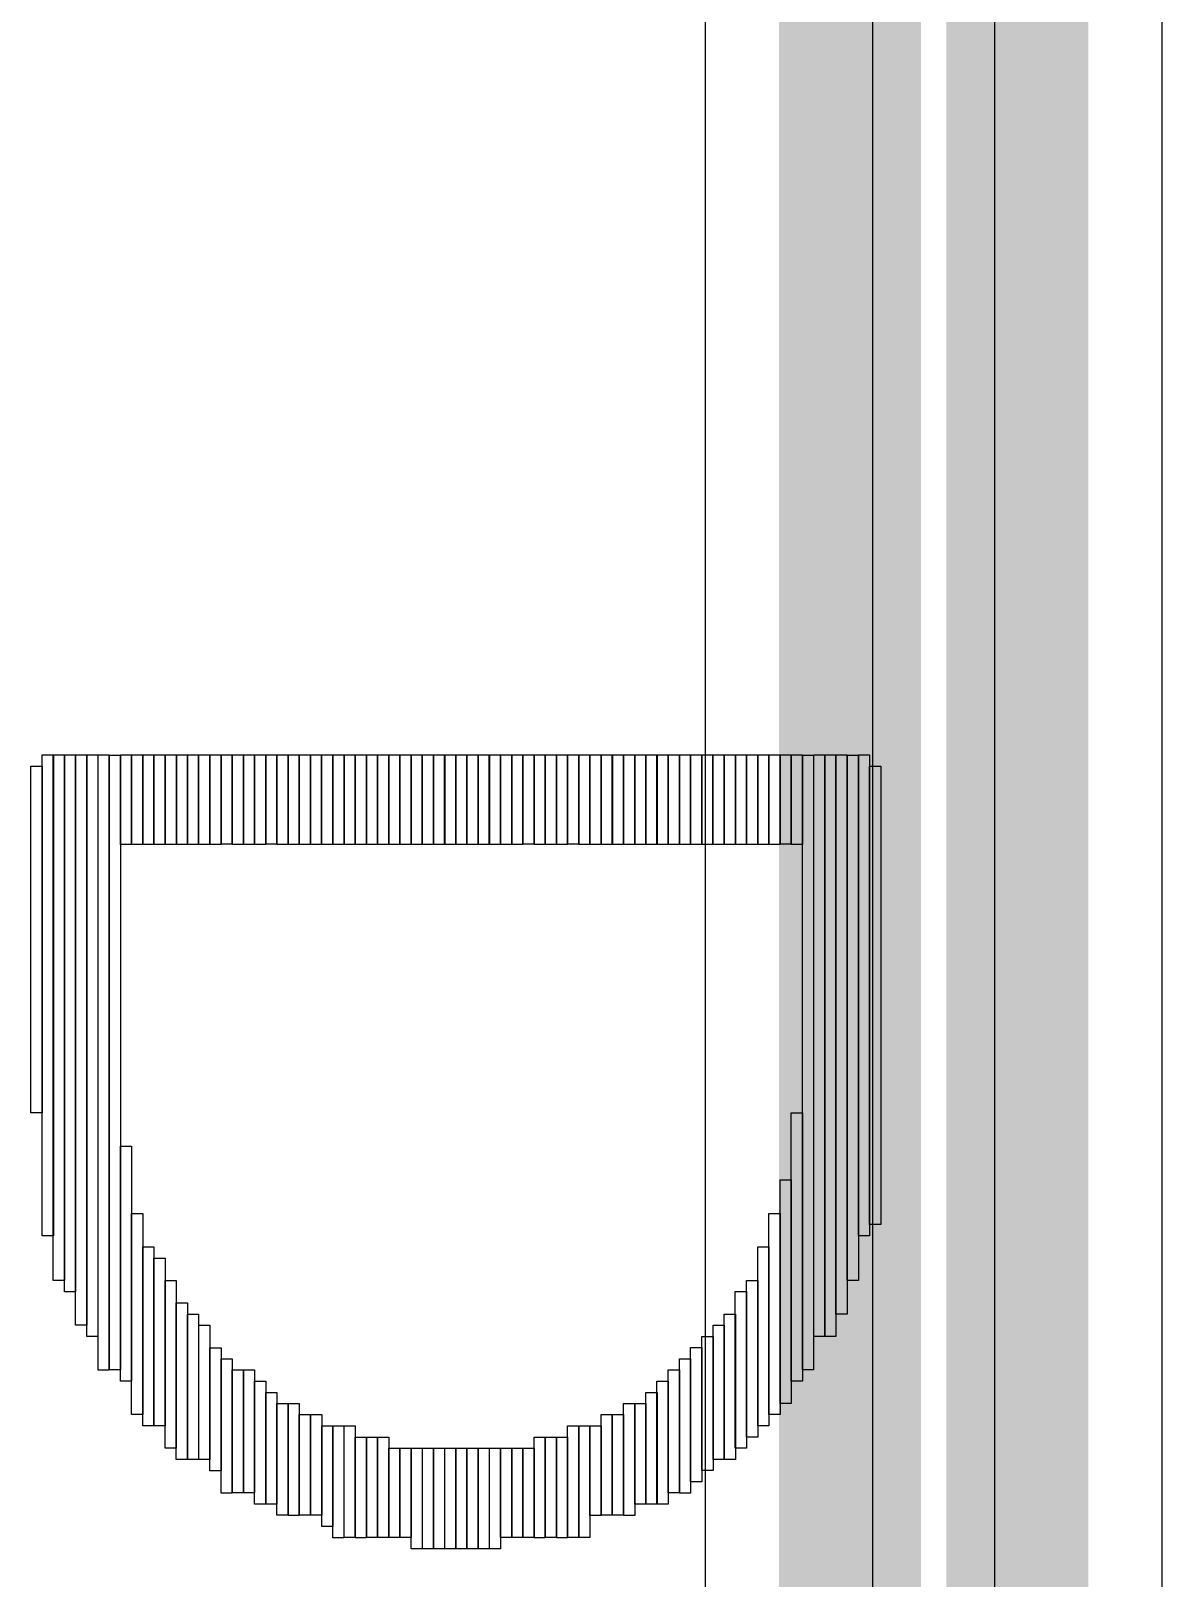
# Model space of a CAD drawing. Header units: millimetres. Extents: x -23 to 83, y -38 to 11.
# Drawn here: x -12.765 to -10.742, y 1.415 to 4.182 of the extents above; entities that cross this region are included whole.
import ezdxf

# ---------------------------------------------------------------- set-up
doc = ezdxf.new("R2010")
doc.units = ezdxf.units.MM
for name, color, linetype in [('BottomLayer', 5, 'Continuous'), ('TopLayer', 1, 'Continuous'), ('TopOverlay', 2, 'Continuous')]:
    doc.layers.add(name, color=color, linetype=linetype)

msp = doc.modelspace()

# ---------------------------------------------------------------- linework, layer by layer
at = {"layer": 'BottomLayer'}
for p, q in [((-11.2595, 5.4577), (-11.2595, 0.2112)), ((-10.7415, 0.1039), (-10.7415, 5.3504))]:
    msp.add_line(p, q, dxfattribs=at)
at = {"layer": 'BottomLayer', "const_width": 0.254}
msp.add_lwpolyline([(-11.0005, 0.1039), (-11.0005, 5.4577)], dxfattribs=at)
at = {"layer": 'TopLayer'}
for p, q in [((-11.5587, 5.3816), (-11.5587, -0.6072)), ((-11.0408, -0.7144), (-11.0408, 5.2743))]:
    msp.add_line(p, q, dxfattribs=at)
at = {"layer": 'TopLayer', "const_width": 0.254}
msp.add_lwpolyline([(-11.2998, -0.7144), (-11.2998, 5.3816)], dxfattribs=at)
at = {"layer": 'TopOverlay'}
for p, q in [((-12.7448, 2.0276), (-12.7448, 2.8876)), ((-12.7448, 2.8876), (-12.7248, 2.8876)), ((-12.7249, 1.9474), (-12.7249, 2.8875)), ((-12.7249, 2.8875), (-12.7048, 2.8875)), ((-12.7248, 2.8876), (-12.7248, 2.0276)), ((-12.705, 1.9275), (-12.705, 2.8876)), ((-12.705, 2.8876), (-12.6849, 2.8876)), ((-12.7048, 2.8875), (-12.7048, 1.9474)), ((-12.6849, 1.8675), (-12.6849, 2.8876)), ((-12.6849, 2.8876), (-12.6648, 2.8876)), ((-12.6849, 2.8876), (-12.6849, 1.9275)), ((-12.6648, 1.8475), (-12.6648, 2.8876)), ((-12.6648, 2.8876), (-12.645, 2.8876)), ((-12.6648, 2.8876), (-12.6648, 1.8675)), ((-12.645, 2.8876), (-12.645, 1.8475)), ((-12.6449, 1.7874), (-12.6449, 2.8875)), ((-12.6449, 2.8875), (-12.6248, 2.8875)), ((-12.6249, 1.7875), (-12.6249, 2.8873)), ((-12.6249, 2.8873), (-12.6049, 2.8873)), ((-12.6248, 2.8875), (-12.6248, 1.7874)), ((-12.6049, 2.7276), (-12.6049, 2.8876)), ((-12.6049, 2.8876), (-12.5848, 2.8876)), ((-12.6049, 2.8873), (-12.6049, 1.7875)), ((-12.5848, 2.7276), (-12.5848, 2.8876)), ((-12.5848, 2.8876), (-12.5647, 2.8876)), ((-12.5848, 2.8876), (-12.5848, 2.7276)), ((-12.565, 2.7276), (-12.565, 2.8876)), ((-12.565, 2.8876), (-12.5449, 2.8876)), ((-12.5647, 2.8876), (-12.5647, 2.7276)), ((-12.5449, 2.8876), (-12.5449, 2.7276)), ((-12.5449, 2.7276), (-12.5449, 2.8876)), ((-12.5449, 2.8876), (-12.5249, 2.8876)), ((-12.5249, 2.7276), (-12.5249, 2.8876)), ((-12.5249, 2.8876), (-12.5048, 2.8876)), ((-12.5249, 2.8876), (-12.5249, 2.7276)), ((-12.5048, 2.7276), (-12.5048, 2.8876)), ((-12.5048, 2.8876), (-12.4847, 2.8876)), ((-12.5048, 2.8876), (-12.5048, 2.7276)), ((-12.485, 2.7276), (-12.485, 2.8876)), ((-12.485, 2.8876), (-12.4649, 2.8876)), ((-12.4847, 2.8876), (-12.4847, 2.7276)), ((-12.4649, 2.7276), (-12.4649, 2.8876)), ((-12.4649, 2.8876), (-12.4449, 2.8876)), ((-12.4649, 2.8876), (-12.4649, 2.7276)), ((-12.4449, 2.7276), (-12.4449, 2.8876)), ((-12.4449, 2.8876), (-12.4248, 2.8876)), ((-12.4449, 2.8876), (-12.4449, 2.7276)), ((-12.4249, 2.7277), (-12.4249, 2.8875)), ((-12.4249, 2.8875), (-12.4049, 2.8875)), ((-12.4248, 2.8876), (-12.4248, 2.7276)), ((-12.405, 2.7276), (-12.405, 2.8876)), ((-12.405, 2.8876), (-12.3849, 2.8876)), ((-12.4049, 2.8875), (-12.4049, 2.7277)), ((-12.3849, 2.7276), (-12.3849, 2.8876)), ((-12.3849, 2.8876), (-12.3648, 2.8876)), ((-12.3849, 2.8876), (-12.3849, 2.7276)), ((-12.3648, 2.7276), (-12.3648, 2.8876)), ((-12.3648, 2.8876), (-12.3448, 2.8876)), ((-12.3648, 2.8876), (-12.3648, 2.7276)), ((-12.3449, 2.7277), (-12.3449, 2.8875)), ((-12.3449, 2.8875), (-12.3248, 2.8875)), ((-12.3448, 2.8876), (-12.3448, 2.7276)), ((-12.325, 2.7276), (-12.325, 2.8876)), ((-12.325, 2.8876), (-12.3049, 2.8876)), ((-12.3248, 2.8875), (-12.3248, 2.7277)), ((-12.3049, 2.7276), (-12.3049, 2.8876)), ((-12.3049, 2.8876), (-12.2848, 2.8876)), ((-12.3049, 2.8876), (-12.3049, 2.7276)), ((-12.2848, 2.7276), (-12.2848, 2.8876)), ((-12.2848, 2.8876), (-12.2648, 2.8876)), ((-12.2848, 2.8876), (-12.2848, 2.7276)), ((-12.265, 2.7276), (-12.265, 2.8876)), ((-12.265, 2.8876), (-12.245, 2.8876)), ((-12.2648, 2.8876), (-12.2648, 2.7276)), ((-12.245, 2.7276), (-12.245, 2.8876)), ((-12.245, 2.8876), (-12.2249, 2.8876)), ((-12.245, 2.8876), (-12.245, 2.7276)), ((-12.2249, 2.8876), (-12.2249, 2.7276)), ((-12.2249, 2.7276), (-12.2249, 2.8876)), ((-12.2249, 2.8876), (-12.2048, 2.8876)), ((-12.2048, 2.7276), (-12.2048, 2.8876)), ((-12.2048, 2.8876), (-12.1848, 2.8876)), ((-12.2048, 2.8876), (-12.2048, 2.7276)), ((-12.185, 2.7276), (-12.185, 2.8876)), ((-12.185, 2.8876), (-12.1649, 2.8876)), ((-12.1848, 2.8876), (-12.1848, 2.7276)), ((-12.1649, 2.7276), (-12.1649, 2.8876)), ((-12.1649, 2.8876), (-12.1449, 2.8876)), ((-12.1649, 2.8876), (-12.1649, 2.7276)), ((-12.1449, 2.7276), (-12.1449, 2.8876)), ((-12.1449, 2.8876), (-12.1248, 2.8876)), ((-12.1449, 2.8876), (-12.1449, 2.7276)), ((-12.1248, 2.7276), (-12.1248, 2.8876)), ((-12.1248, 2.8876), (-12.1048, 2.8876)), ((-12.1248, 2.8876), (-12.1248, 2.7276)), ((-12.105, 2.7276), (-12.105, 2.8876)), ((-12.105, 2.8876), (-12.0849, 2.8876)), ((-12.1048, 2.8876), (-12.1048, 2.7276)), ((-12.0849, 2.7276), (-12.0849, 2.8876)), ((-12.0849, 2.8876), (-12.0649, 2.8876)), ((-12.0849, 2.8876), (-12.0849, 2.7276)), ((-12.0649, 2.7276), (-12.0649, 2.8876)), ((-12.0649, 2.8876), (-12.0448, 2.8876)), ((-12.0649, 2.8876), (-12.0649, 2.7276)), ((-12.0448, 2.7276), (-12.0448, 2.8876)), ((-12.0448, 2.8876), (-12.0247, 2.8876)), ((-12.0448, 2.8876), (-12.0448, 2.7276)), ((-12.025, 2.7276), (-12.025, 2.8876)), ((-12.025, 2.8876), (-12.0049, 2.8876)), ((-12.0247, 2.8876), (-12.0247, 2.7276)), ((-12.0049, 2.7276), (-12.0049, 2.8876)), ((-12.0049, 2.8876), (-11.9849, 2.8876)), ((-12.0049, 2.8876), (-12.0049, 2.7276)), ((-11.9849, 2.7276), (-11.9849, 2.8876)), ((-11.9849, 2.8876), (-11.9648, 2.8876)), ((-11.9849, 2.8876), (-11.9849, 2.7276)), ((-11.9648, 2.7276), (-11.9648, 2.8876)), ((-11.9648, 2.8876), (-11.9447, 2.8876)), ((-11.9648, 2.8876), (-11.9648, 2.7276)), ((-11.945, 2.7276), (-11.945, 2.8876)), ((-11.945, 2.8876), (-11.9249, 2.8876)), ((-11.9447, 2.8876), (-11.9447, 2.7276)), ((-11.9249, 2.7276), (-11.9249, 2.8876)), ((-11.9249, 2.8876), (-11.9049, 2.8876)), ((-11.9249, 2.8876), (-11.9249, 2.7276)), ((-11.9049, 2.7276), (-11.9049, 2.8876)), ((-11.9049, 2.8876), (-11.8848, 2.8876)), ((-11.9049, 2.8876), (-11.9049, 2.7276)), ((-11.8849, 2.7277), (-11.8849, 2.8875)), ((-11.8849, 2.8875), (-11.8648, 2.8875)), ((-11.8848, 2.8876), (-11.8848, 2.7276)), ((-11.865, 2.7276), (-11.865, 2.8876)), ((-11.865, 2.8876), (-11.8449, 2.8876)), ((-11.8648, 2.8875), (-11.8648, 2.7277)), ((-11.8449, 2.8876), (-11.8449, 2.7276)), ((-11.8449, 2.7276), (-11.8449, 2.8876)), ((-11.8449, 2.8876), (-11.8248, 2.8876)), ((-11.8248, 2.7276), (-11.8248, 2.8876)), ((-11.8248, 2.8876), (-11.8048, 2.8876)), ((-11.8248, 2.8876), (-11.8248, 2.7276)), ((-11.8049, 2.7277), (-11.8049, 2.8875)), ((-11.8049, 2.8875), (-11.7848, 2.8875)), ((-11.8048, 2.8876), (-11.8048, 2.7276)), ((-11.785, 2.7276), (-11.785, 2.8876)), ((-11.785, 2.8876), (-11.7649, 2.8876)), ((-11.7848, 2.8875), (-11.7848, 2.7277)), ((-11.7649, 2.8876), (-11.7649, 2.7276)), ((-11.7649, 2.7276), (-11.7649, 2.8876)), ((-11.7649, 2.8876), (-11.7448, 2.8876)), ((-11.7448, 2.7276), (-11.7448, 2.8876)), ((-11.7448, 2.8876), (-11.7248, 2.8876)), ((-11.7448, 2.8876), (-11.7448, 2.7276)), ((-11.725, 2.7276), (-11.725, 2.8876)), ((-11.725, 2.8876), (-11.705, 2.8876)), ((-11.7248, 2.8876), (-11.7248, 2.7276)), ((-11.705, 2.8876), (-11.705, 2.7276)), ((-11.705, 2.7276), (-11.705, 2.8876)), ((-11.705, 2.8876), (-11.6849, 2.8876)), ((-11.6849, 2.7276), (-11.6849, 2.8876)), ((-11.6849, 2.8876), (-11.6648, 2.8876)), ((-11.6849, 2.8876), (-11.6849, 2.7276)), ((-11.6648, 2.7276), (-11.6648, 2.8876)), ((-11.6648, 2.8876), (-11.6448, 2.8876)), ((-11.6648, 2.8876), (-11.6648, 2.7276)), ((-11.645, 2.7276), (-11.645, 2.8876)), ((-11.645, 2.8876), (-11.6249, 2.8876)), ((-11.6448, 2.8876), (-11.6448, 2.7276)), ((-11.6249, 2.8876), (-11.6249, 2.7276)), ((-11.6249, 2.7276), (-11.6249, 2.8876)), ((-11.6249, 2.8876), (-11.6049, 2.8876)), ((-11.6049, 2.7276), (-11.6049, 2.8876)), ((-11.6049, 2.8876), (-11.5848, 2.8876)), ((-11.6049, 2.8876), (-11.6049, 2.7276)), ((-11.5848, 2.7276), (-11.5848, 2.8876)), ((-11.5848, 2.8876), (-11.5647, 2.8876)), ((-11.5848, 2.8876), (-11.5848, 2.7276)), ((-11.565, 2.7276), (-11.565, 2.8876)), ((-11.565, 2.8876), (-11.5449, 2.8876)), ((-11.5647, 2.8876), (-11.5647, 2.7276)), ((-11.5449, 2.7276), (-11.5449, 2.8876)), ((-11.5449, 2.8876), (-11.5249, 2.8876)), ((-11.5449, 2.8876), (-11.5449, 2.7276)), ((-11.5249, 2.7276), (-11.5249, 2.8876)), ((-11.5249, 2.8876), (-11.5048, 2.8876)), ((-11.5249, 2.8876), (-11.5249, 2.7276)), ((-11.5048, 2.7276), (-11.5048, 2.8876)), ((-11.5048, 2.8876), (-11.4847, 2.8876)), ((-11.5048, 2.8876), (-11.5048, 2.7276)), ((-11.485, 2.7276), (-11.485, 2.8876)), ((-11.485, 2.8876), (-11.4649, 2.8876)), ((-11.4847, 2.8876), (-11.4847, 2.7276)), ((-11.4649, 2.8876), (-11.4649, 2.7276)), ((-11.4649, 2.7276), (-11.4649, 2.8876)), ((-11.4649, 2.8876), (-11.4449, 2.8876)), ((-11.4449, 2.7276), (-11.4449, 2.8876)), ((-11.4449, 2.8876), (-11.4248, 2.8876)), ((-11.4449, 2.8876), (-11.4449, 2.7276)), ((-11.4249, 2.7277), (-11.4249, 2.8875)), ((-11.4249, 2.8875), (-11.4049, 2.8875)), ((-11.4248, 2.8876), (-11.4248, 2.7276)), ((-11.405, 2.7276), (-11.405, 2.8876)), ((-11.405, 2.8876), (-11.3849, 2.8876)), ((-11.4049, 2.8875), (-11.4049, 2.7277)), ((-11.3849, 2.8876), (-11.3849, 2.7276)), ((-11.3849, 1.7875), (-11.3849, 2.8873)), ((-11.3849, 2.8873), (-11.3648, 2.8873)), ((-11.3648, 2.8873), (-11.3648, 1.7875)), ((-11.3647, 1.8476), (-11.3647, 2.8875)), ((-11.3647, 2.8875), (-11.3449, 2.8875)), ((-11.3449, 2.8875), (-11.3449, 1.8476)), ((-11.3448, 1.8475), (-11.3448, 2.8876)), ((-11.3448, 2.8876), (-11.325, 2.8876)), ((-11.325, 2.8876), (-11.325, 1.8475)), ((-11.3248, 1.8875), (-11.3248, 2.8875)), ((-11.3248, 2.8875), (-11.3048, 2.8875)), ((-11.3049, 1.9475), (-11.3049, 2.8873)), ((-11.3049, 2.8873), (-11.2848, 2.8873)), ((-11.3048, 2.8875), (-11.3048, 1.8875)), ((-11.2848, 2.0276), (-11.2848, 2.8876)), ((-11.2848, 2.8876), (-11.2648, 2.8876)), ((-11.2848, 2.8873), (-11.2848, 1.9475)), ((-11.2648, 2.8876), (-11.2648, 2.0276)), ((-12.7649, 2.2475), (-12.7649, 2.8675)), ((-12.7649, 2.8675), (-12.7451, 2.8675)), ((-12.7451, 2.8675), (-12.7451, 2.2475)), ((-11.2649, 2.0475), (-11.2649, 2.8677)), ((-11.2649, 2.8677), (-11.2448, 2.8677)), ((-11.2448, 2.8677), (-11.2448, 2.0475)), ((-12.5848, 2.7276), (-12.6049, 2.7276)), ((-12.5647, 2.7276), (-12.5848, 2.7276)), ((-12.5449, 2.7276), (-12.565, 2.7276)), ((-12.5249, 2.7276), (-12.5449, 2.7276)), ((-12.5048, 2.7276), (-12.5249, 2.7276)), ((-12.4847, 2.7276), (-12.5048, 2.7276)), ((-12.4649, 2.7276), (-12.485, 2.7276)), ((-12.4449, 2.7276), (-12.4649, 2.7276)), ((-12.4248, 2.7276), (-12.4449, 2.7276)), ((-12.4049, 2.7277), (-12.4249, 2.7277)), ((-12.3849, 2.7276), (-12.405, 2.7276)), ((-12.3648, 2.7276), (-12.3849, 2.7276)), ((-12.3448, 2.7276), (-12.3648, 2.7276)), ((-12.3248, 2.7277), (-12.3449, 2.7277)), ((-12.3049, 2.7276), (-12.325, 2.7276)), ((-12.2848, 2.7276), (-12.3049, 2.7276)), ((-12.2648, 2.7276), (-12.2848, 2.7276)), ((-12.245, 2.7276), (-12.265, 2.7276)), ((-12.2249, 2.7276), (-12.245, 2.7276)), ((-12.2048, 2.7276), (-12.2249, 2.7276)), ((-12.1848, 2.7276), (-12.2048, 2.7276)), ((-12.1649, 2.7276), (-12.185, 2.7276)), ((-12.1449, 2.7276), (-12.1649, 2.7276)), ((-12.1248, 2.7276), (-12.1449, 2.7276)), ((-12.1048, 2.7276), (-12.1248, 2.7276)), ((-12.0849, 2.7276), (-12.105, 2.7276)), ((-12.0649, 2.7276), (-12.0849, 2.7276)), ((-12.0448, 2.7276), (-12.0649, 2.7276)), ((-12.0247, 2.7276), (-12.0448, 2.7276)), ((-12.0049, 2.7276), (-12.025, 2.7276)), ((-11.9849, 2.7276), (-12.0049, 2.7276)), ((-11.9648, 2.7276), (-11.9849, 2.7276)), ((-11.9447, 2.7276), (-11.9648, 2.7276)), ((-11.9249, 2.7276), (-11.945, 2.7276)), ((-11.9049, 2.7276), (-11.9249, 2.7276)), ((-11.8848, 2.7276), (-11.9049, 2.7276)), ((-11.8648, 2.7277), (-11.8849, 2.7277)), ((-11.8449, 2.7276), (-11.865, 2.7276)), ((-11.8248, 2.7276), (-11.8449, 2.7276)), ((-11.8048, 2.7276), (-11.8248, 2.7276)), ((-11.7848, 2.7277), (-11.8049, 2.7277)), ((-11.7649, 2.7276), (-11.785, 2.7276)), ((-11.7448, 2.7276), (-11.7649, 2.7276)), ((-11.7248, 2.7276), (-11.7448, 2.7276)), ((-11.705, 2.7276), (-11.725, 2.7276)), ((-11.6849, 2.7276), (-11.705, 2.7276)), ((-11.6648, 2.7276), (-11.6849, 2.7276)), ((-11.6448, 2.7276), (-11.6648, 2.7276)), ((-11.6249, 2.7276), (-11.645, 2.7276)), ((-11.6049, 2.7276), (-11.6249, 2.7276)), ((-11.5848, 2.7276), (-11.6049, 2.7276)), ((-11.5647, 2.7276), (-11.5848, 2.7276)), ((-11.5449, 2.7276), (-11.565, 2.7276)), ((-11.5249, 2.7276), (-11.5449, 2.7276)), ((-11.5048, 2.7276), (-11.5249, 2.7276)), ((-11.4847, 2.7276), (-11.5048, 2.7276)), ((-11.4649, 2.7276), (-11.485, 2.7276)), ((-11.4449, 2.7276), (-11.4649, 2.7276)), ((-11.4248, 2.7276), (-11.4449, 2.7276)), ((-11.4049, 2.7277), (-11.4249, 2.7277)), ((-11.3849, 2.7276), (-11.405, 2.7276)), ((-12.7451, 2.2475), (-12.7649, 2.2475)), ((-11.405, 1.7675), (-11.405, 2.2475)), ((-11.405, 2.2475), (-11.3849, 2.2475)), ((-11.3849, 2.2475), (-11.3849, 1.7675)), ((-12.6049, 1.7675), (-12.6049, 2.1876)), ((-12.6049, 2.1876), (-12.5848, 2.1876)), ((-12.5848, 2.1876), (-12.5848, 1.7675)), ((-11.4249, 1.7275), (-11.4249, 2.1275)), ((-11.4249, 2.1275), (-11.4049, 2.1275)), ((-11.4049, 2.1275), (-11.4049, 1.7275)), ((-12.5849, 1.7076), (-12.5849, 2.0676)), ((-12.5849, 2.0676), (-12.5649, 2.0676)), ((-12.5649, 2.0676), (-12.5649, 1.7076)), ((-11.445, 1.7076), (-11.445, 2.0676)), ((-11.445, 2.0676), (-11.4249, 2.0676)), ((-11.4249, 2.0676), (-11.4249, 1.7076)), ((-12.7248, 2.0276), (-12.7448, 2.0276)), ((-11.2648, 2.0276), (-11.2848, 2.0276)), ((-11.2448, 2.0475), (-11.2649, 2.0475)), ((-12.565, 1.6874), (-12.565, 2.0075)), ((-12.565, 2.0075), (-12.5449, 2.0075)), ((-12.5449, 2.0075), (-12.5449, 1.6874)), ((-11.4649, 1.6874), (-11.4649, 2.0075)), ((-11.4649, 2.0075), (-11.4449, 2.0075)), ((-11.4449, 2.0075), (-11.4449, 1.6874)), ((-12.5448, 1.6876), (-12.5448, 1.9875)), ((-12.5448, 1.9875), (-12.5247, 1.9875)), ((-12.5247, 1.9875), (-12.5247, 1.6876)), ((-12.7048, 1.9474), (-12.7249, 1.9474)), ((-12.525, 1.6474), (-12.525, 1.9474)), ((-12.525, 1.9474), (-12.5049, 1.9474)), ((-12.5049, 1.9474), (-12.5049, 1.6474)), ((-11.485, 1.6676), (-11.485, 1.9475)), ((-11.485, 1.9475), (-11.4649, 1.9475)), ((-11.4649, 1.9475), (-11.4649, 1.6676)), ((-11.2848, 1.9475), (-11.3049, 1.9475)), ((-12.6849, 1.9275), (-12.705, 1.9275)), ((-11.5049, 1.6474), (-11.5049, 1.9276)), ((-11.5049, 1.9276), (-11.4849, 1.9276)), ((-11.4849, 1.9276), (-11.4849, 1.6474)), ((-12.5049, 1.6274), (-12.5049, 1.9075)), ((-12.5049, 1.9075), (-12.4849, 1.9075)), ((-12.485, 1.6275), (-12.485, 1.8876)), ((-12.485, 1.8876), (-12.4649, 1.8876)), ((-12.4849, 1.9075), (-12.4849, 1.6274)), ((-12.4649, 1.8876), (-12.4649, 1.6275)), ((-11.5249, 1.6275), (-11.5249, 1.8876)), ((-11.5249, 1.8876), (-11.5048, 1.8876)), ((-11.5048, 1.8876), (-11.5048, 1.6275)), ((-11.3048, 1.8875), (-11.3248, 1.8875)), ((-12.6648, 1.8675), (-12.6849, 1.8675)), ((-12.4648, 1.6276), (-12.4648, 1.8674)), ((-12.4648, 1.8674), (-12.445, 1.8674)), ((-12.445, 1.8674), (-12.445, 1.6276)), ((-11.5447, 1.6275), (-11.5447, 1.8675)), ((-11.5447, 1.8675), (-11.5249, 1.8675)), ((-11.5249, 1.8675), (-11.5249, 1.6275)), ((-12.645, 1.8475), (-12.6648, 1.8475)), ((-12.4449, 1.6074), (-12.4449, 1.8274)), ((-12.4449, 1.8274), (-12.4248, 1.8274)), ((-12.4248, 1.8274), (-12.4248, 1.6074)), ((-11.5849, 1.5875), (-11.5849, 1.8275)), ((-11.5849, 1.8275), (-11.5649, 1.8275)), ((-11.5649, 1.6076), (-11.5649, 1.8476)), ((-11.5649, 1.8476), (-11.5448, 1.8476)), ((-11.5649, 1.8275), (-11.5649, 1.5875)), ((-11.5448, 1.8476), (-11.5448, 1.6076)), ((-11.3449, 1.8476), (-11.3647, 1.8476)), ((-11.325, 1.8475), (-11.3448, 1.8475)), ((-12.4249, 1.5674), (-12.4249, 1.8075)), ((-12.4249, 1.8075), (-12.4049, 1.8075)), ((-12.4049, 1.8075), (-12.4049, 1.5674)), ((-11.605, 1.5674), (-11.605, 1.8075)), ((-11.605, 1.8075), (-11.5849, 1.8075)), ((-11.5849, 1.8075), (-11.5849, 1.5674)), ((-12.6248, 1.7874), (-12.6449, 1.7874)), ((-12.6049, 1.7875), (-12.6249, 1.7875)), ((-12.405, 1.5676), (-12.405, 1.7875)), ((-12.405, 1.7875), (-12.3849, 1.7875)), ((-12.3849, 1.5676), (-12.3849, 1.7875)), ((-12.3849, 1.7875), (-12.3648, 1.7875)), ((-12.3849, 1.7875), (-12.3849, 1.5676)), ((-12.3648, 1.7875), (-12.3648, 1.5676)), ((-11.6249, 1.5676), (-11.6249, 1.7875)), ((-11.6249, 1.7875), (-11.6049, 1.7875)), ((-11.6049, 1.7875), (-11.6049, 1.5676)), ((-11.3648, 1.7875), (-11.3849, 1.7875)), ((-12.5848, 1.7675), (-12.6049, 1.7675)), ((-12.3648, 1.5475), (-12.3648, 1.7675)), ((-12.3648, 1.7675), (-12.3448, 1.7675)), ((-12.3449, 1.5476), (-12.3449, 1.7475)), ((-12.3449, 1.7475), (-12.3248, 1.7475)), ((-12.3448, 1.7675), (-12.3448, 1.5475)), ((-12.3248, 1.7475), (-12.3248, 1.5476)), ((-11.6649, 1.5476), (-11.6649, 1.7475)), ((-11.6649, 1.7475), (-11.6449, 1.7475)), ((-11.645, 1.5475), (-11.645, 1.7675)), ((-11.645, 1.7675), (-11.6249, 1.7675)), ((-11.6449, 1.7475), (-11.6449, 1.5476)), ((-11.6249, 1.7675), (-11.6249, 1.5475)), ((-11.3849, 1.7675), (-11.405, 1.7675)), ((-12.3248, 1.5276), (-12.3248, 1.7275)), ((-12.3248, 1.7275), (-12.3048, 1.7275)), ((-12.3049, 1.5274), (-12.3049, 1.7276)), ((-12.3049, 1.7276), (-12.2848, 1.7276)), ((-12.3048, 1.7275), (-12.3048, 1.5276)), ((-12.2848, 1.7276), (-12.2848, 1.5274)), ((-11.705, 1.5274), (-11.705, 1.7276)), ((-11.705, 1.7276), (-11.6849, 1.7276)), ((-11.6849, 1.7276), (-11.6849, 1.5274)), ((-11.6848, 1.5476), (-11.6848, 1.7275)), ((-11.6848, 1.7275), (-11.6649, 1.7275)), ((-11.6649, 1.7275), (-11.6649, 1.5476)), ((-11.4049, 1.7275), (-11.4249, 1.7275)), ((-12.5649, 1.7076), (-12.5849, 1.7076)), ((-12.285, 1.5276), (-12.285, 1.7076)), ((-12.285, 1.7076), (-12.2649, 1.7076)), ((-12.2649, 1.5276), (-12.2649, 1.7076)), ((-12.2649, 1.7076), (-12.2448, 1.7076)), ((-12.2649, 1.7076), (-12.2649, 1.5276)), ((-12.2448, 1.7076), (-12.2448, 1.5276)), ((-11.745, 1.5276), (-11.745, 1.7076)), ((-11.745, 1.7076), (-11.7249, 1.7076)), ((-11.7249, 1.5276), (-11.7249, 1.7076)), ((-11.7249, 1.7076), (-11.7048, 1.7076)), ((-11.7249, 1.7076), (-11.7249, 1.5276)), ((-11.7048, 1.7076), (-11.7048, 1.5276)), ((-11.4249, 1.7076), (-11.445, 1.7076)), ((-12.5449, 1.6874), (-12.565, 1.6874)), ((-12.5247, 1.6876), (-12.5448, 1.6876)), ((-12.2448, 1.5075), (-12.2448, 1.6876)), ((-12.2448, 1.6876), (-12.2248, 1.6876)), ((-12.2248, 1.4874), (-12.2248, 1.6876)), ((-12.2248, 1.6876), (-12.205, 1.6876)), ((-12.2248, 1.6876), (-12.2248, 1.5075)), ((-12.205, 1.6876), (-12.205, 1.4874)), ((-12.2048, 1.4876), (-12.2048, 1.6874)), ((-12.2048, 1.6874), (-12.185, 1.6874)), ((-12.185, 1.6874), (-12.185, 1.4876)), ((-12.1849, 1.4874), (-12.1849, 1.6675)), ((-12.1849, 1.6675), (-12.1648, 1.6675)), ((-12.1649, 1.4876), (-12.1649, 1.6674)), ((-12.1649, 1.6674), (-12.1449, 1.6674)), ((-12.1648, 1.6675), (-12.1648, 1.4874)), ((-12.1449, 1.4876), (-12.1449, 1.6674)), ((-12.1449, 1.6674), (-12.1248, 1.6674)), ((-12.1449, 1.6674), (-12.1449, 1.4876)), ((-12.1248, 1.6674), (-12.1248, 1.4876)), ((-11.8648, 1.4874), (-11.8648, 1.6675)), ((-11.8648, 1.6675), (-11.8448, 1.6675)), ((-11.8449, 1.4876), (-11.8449, 1.6674)), ((-11.8449, 1.6674), (-11.8248, 1.6674)), ((-11.8448, 1.6675), (-11.8448, 1.4874)), ((-11.825, 1.4874), (-11.825, 1.6675)), ((-11.825, 1.6675), (-11.8049, 1.6675)), ((-11.8248, 1.6674), (-11.8248, 1.4876)), ((-11.8049, 1.6675), (-11.8049, 1.4874)), ((-11.8048, 1.4876), (-11.8048, 1.6874)), ((-11.8048, 1.6874), (-11.785, 1.6874)), ((-11.785, 1.6874), (-11.785, 1.4876)), ((-11.7847, 1.4876), (-11.7847, 1.6874)), ((-11.7847, 1.6874), (-11.7649, 1.6874)), ((-11.7649, 1.5274), (-11.7649, 1.6874)), ((-11.7649, 1.6874), (-11.7448, 1.6874)), ((-11.7649, 1.6874), (-11.7649, 1.4876)), ((-11.7448, 1.6874), (-11.7448, 1.5274)), ((-11.4649, 1.6676), (-11.485, 1.6676)), ((-11.4449, 1.6874), (-11.4649, 1.6874)), ((-12.5049, 1.6474), (-12.525, 1.6474)), ((-12.1248, 1.4876), (-12.1248, 1.6476)), ((-12.1248, 1.6476), (-12.1048, 1.6476)), ((-12.105, 1.4876), (-12.105, 1.6476)), ((-12.105, 1.6476), (-12.0849, 1.6476)), ((-12.1048, 1.6476), (-12.1048, 1.4876)), ((-12.0849, 1.6476), (-12.0849, 1.4876)), ((-12.0848, 1.4676), (-12.0848, 1.6474)), ((-12.0848, 1.6474), (-12.065, 1.6474)), ((-12.065, 1.6474), (-12.065, 1.4676)), ((-12.0647, 1.4676), (-12.0647, 1.6474)), ((-12.0647, 1.6474), (-12.0449, 1.6474)), ((-12.0449, 1.6474), (-12.0449, 1.4676)), ((-12.0448, 1.4675), (-12.0448, 1.6476)), ((-12.0448, 1.6476), (-12.025, 1.6476)), ((-12.025, 1.6476), (-12.025, 1.4675)), ((-12.0247, 1.4675), (-12.0247, 1.6476)), ((-12.0247, 1.6476), (-12.0049, 1.6476)), ((-12.0049, 1.6476), (-12.0049, 1.4675)), ((-12.0048, 1.4676), (-12.0048, 1.6474)), ((-12.0048, 1.6474), (-11.985, 1.6474)), ((-11.985, 1.6474), (-11.985, 1.4676)), ((-11.9849, 1.4675), (-11.9849, 1.6476)), ((-11.9849, 1.6476), (-11.9651, 1.6476)), ((-11.9651, 1.6476), (-11.9651, 1.4675)), ((-11.9648, 1.4675), (-11.9648, 1.6476)), ((-11.9648, 1.6476), (-11.945, 1.6476)), ((-11.945, 1.6476), (-11.945, 1.4675)), ((-11.9447, 1.4675), (-11.9447, 1.6476)), ((-11.9447, 1.6476), (-11.9249, 1.6476)), ((-11.9249, 1.4876), (-11.9249, 1.6476)), ((-11.9249, 1.6476), (-11.9049, 1.6476)), ((-11.9249, 1.6476), (-11.9249, 1.4675)), ((-11.9049, 1.4876), (-11.9049, 1.6476)), ((-11.9049, 1.6476), (-11.8848, 1.6476)), ((-11.9049, 1.6476), (-11.9049, 1.4876)), ((-11.8849, 1.4877), (-11.8849, 1.6474)), ((-11.8849, 1.6474), (-11.8648, 1.6474)), ((-11.8848, 1.6476), (-11.8848, 1.4876)), ((-11.8648, 1.6474), (-11.8648, 1.4877)), ((-11.4849, 1.6474), (-11.5049, 1.6474)), ((-12.4849, 1.6274), (-12.5049, 1.6274)), ((-12.4649, 1.6275), (-12.485, 1.6275)), ((-12.445, 1.6276), (-12.4648, 1.6276)), ((-12.4248, 1.6074), (-12.4449, 1.6074)), ((-11.5448, 1.6076), (-11.5649, 1.6076)), ((-11.5249, 1.6275), (-11.5447, 1.6275)), ((-11.5048, 1.6275), (-11.5249, 1.6275)), ((-11.5649, 1.5875), (-11.5849, 1.5875)), ((-12.4049, 1.5674), (-12.4249, 1.5674)), ((-12.3849, 1.5676), (-12.405, 1.5676)), ((-12.3648, 1.5676), (-12.3849, 1.5676)), ((-11.6049, 1.5676), (-11.6249, 1.5676)), ((-11.5849, 1.5674), (-11.605, 1.5674)), ((-12.3448, 1.5475), (-12.3648, 1.5475)), ((-12.3248, 1.5476), (-12.3449, 1.5476)), ((-12.3048, 1.5276), (-12.3248, 1.5276)), ((-12.2848, 1.5274), (-12.3049, 1.5274)), ((-12.2649, 1.5276), (-12.285, 1.5276)), ((-12.2448, 1.5276), (-12.2649, 1.5276)), ((-11.7448, 1.5274), (-11.7649, 1.5274)), ((-11.7249, 1.5276), (-11.745, 1.5276)), ((-11.7048, 1.5276), (-11.7249, 1.5276)), ((-11.6849, 1.5274), (-11.705, 1.5274)), ((-11.6649, 1.5476), (-11.6848, 1.5476)), ((-11.6449, 1.5476), (-11.6649, 1.5476)), ((-11.6249, 1.5475), (-11.645, 1.5475)), ((-12.2248, 1.5075), (-12.2448, 1.5075)), ((-12.205, 1.4874), (-12.2248, 1.4874)), ((-12.185, 1.4876), (-12.2048, 1.4876)), ((-12.1648, 1.4874), (-12.1849, 1.4874)), ((-12.1449, 1.4876), (-12.1649, 1.4876)), ((-12.1248, 1.4876), (-12.1449, 1.4876)), ((-12.1048, 1.4876), (-12.1248, 1.4876)), ((-12.0849, 1.4876), (-12.105, 1.4876)), ((-12.065, 1.4676), (-12.0848, 1.4676)), ((-12.0449, 1.4676), (-12.0647, 1.4676)), ((-12.025, 1.4675), (-12.0448, 1.4675)), ((-12.0049, 1.4675), (-12.0247, 1.4675)), ((-11.985, 1.4676), (-12.0048, 1.4676)), ((-11.9651, 1.4675), (-11.9849, 1.4675)), ((-11.945, 1.4675), (-11.9648, 1.4675)), ((-11.9249, 1.4675), (-11.9447, 1.4675)), ((-11.9049, 1.4876), (-11.9249, 1.4876)), ((-11.8848, 1.4876), (-11.9049, 1.4876)), ((-11.8648, 1.4877), (-11.8849, 1.4877)), ((-11.8448, 1.4874), (-11.8648, 1.4874)), ((-11.8248, 1.4876), (-11.8449, 1.4876)), ((-11.8049, 1.4874), (-11.825, 1.4874)), ((-11.785, 1.4876), (-11.8048, 1.4876)), ((-11.7649, 1.4876), (-11.7847, 1.4876))]:
    msp.add_line(p, q, dxfattribs=at)

doc.saveas('drawing.dxf')
